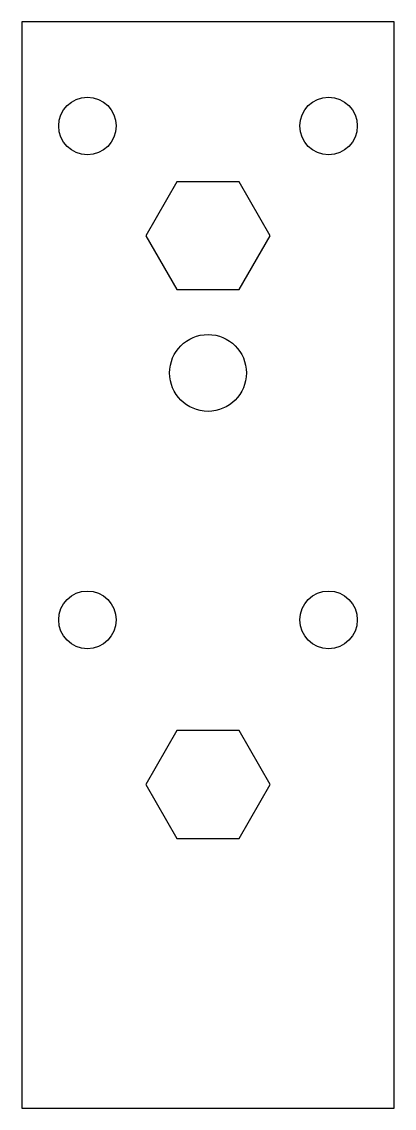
# Model space of a CAD drawing. Header units: millimetres. Extents: x 0 to 68, y 0 to 198.
import ezdxf

# ---------------------------------------------------------------- set-up
doc = ezdxf.new("R2010")
doc.units = ezdxf.units.MM

msp = doc.modelspace()

# ---------------------------------------------------------------- linework, layer by layer
for p, q in [((0, 198), (0, 0)), ((68, 198), (0, 198)), ((68, 0), (68, 198)), ((28.3275, 168.825), (22.6551, 159)), ((39.6725, 168.825), (28.3275, 168.825)), ((45.3449, 159), (39.6725, 168.825)), ((22.6551, 159), (28.3275, 149.175)), ((39.6725, 149.175), (45.3449, 159)), ((28.3275, 149.175), (39.6725, 149.175)), ((28.3275, 68.825), (22.6551, 59)), ((39.6725, 68.825), (28.3275, 68.825)), ((45.3449, 59), (39.6725, 68.825)), ((22.6551, 59), (28.3275, 49.175)), ((39.6725, 49.175), (45.3449, 59)), ((28.3275, 49.175), (39.6725, 49.175)), ((0, 0), (68, 0))]:
    msp.add_line(p, q)
for centre, radius in [((12, 179), 5.25), ((56, 179), 5.25), ((34, 134), 7), ((12, 89), 5.25), ((56, 89), 5.25)]:
    msp.add_circle(centre, radius)

doc.saveas('drawing.dxf')
